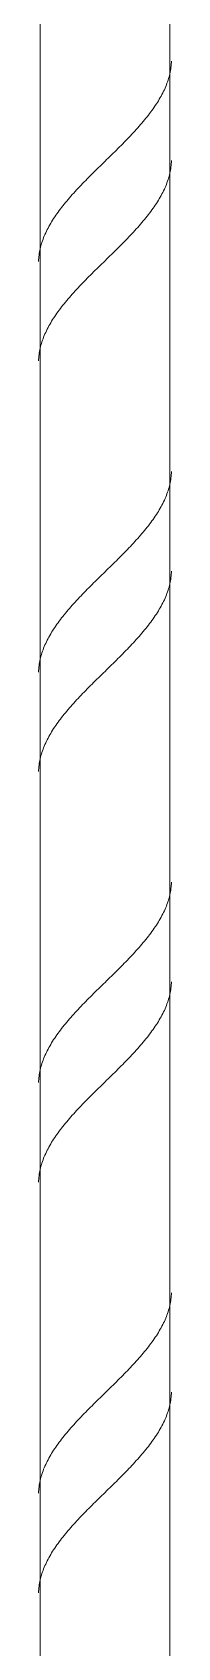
# Model space of a CAD drawing. Header units: inches. Extents: x -15746 to 650, y -81 to 12338.
# Drawn here: x -15746.42 to -15745.9, y -63.28 to -57.05 of the extents above; entities that cross this region are included whole.
import ezdxf

# ---------------------------------------------------------------- set-up
doc = ezdxf.new("R2010")
doc.units = ezdxf.units.IN
doc.header["$MEASUREMENT"] = 0
doc.layers.add('A-WALL', color=113, linetype='Continuous', lineweight=13)
doc.layers.add('A-WALL-PATT', color=111, linetype='Continuous', lineweight=18)

# ---------------------------------------------------------------- blocks, each defined once
blk = doc.blocks.new('FP_241-DETAIL - AT CMU SHELF AT RAMP')
at = {"layer": 'A-WALL', "lineweight": 18}
for p, q in [((16979.8521, -33.4189), (16979.8521, -73.4189)), ((16980.3521, -73.4189), (16980.3521, -33.4189))]:
    blk.add_line(p, q, dxfattribs=at)
at = {"layer": 'A-WALL-PATT', "lineweight": 9}
for p, q in [((16980.3507, -57.214), (16980.3521, -57.2078)), ((16980.3521, -57.2078), (16980.3534, -57.2017)), ((16980.3534, -57.2017), (16980.3546, -57.1956)), ((16980.3546, -57.1956), (16980.3556, -57.1894)), ((16980.3556, -57.1894), (16980.3564, -57.1833)), ((16980.3564, -57.1833), (16980.3571, -57.1772)), ((16980.3571, -57.1772), (16980.3577, -57.171)), ((16980.3577, -57.171), (16980.358, -57.1649)), ((16980.358, -57.1649), (16980.3583, -57.1588)), ((16980.3281, -57.2753), (16980.331, -57.2692)), ((16980.331, -57.2692), (16980.3337, -57.2631)), ((16980.3337, -57.2631), (16980.3364, -57.2569)), ((16980.3364, -57.2569), (16980.3388, -57.2508)), ((16980.3388, -57.2508), (16980.3412, -57.2447)), ((16980.3412, -57.2447), (16980.3434, -57.2385)), ((16980.3434, -57.2385), (16980.3454, -57.2324)), ((16980.3454, -57.2324), (16980.3473, -57.2263)), ((16980.3473, -57.2263), (16980.3491, -57.2201)), ((16980.3491, -57.2201), (16980.3507, -57.214)), ((16980.292, -57.3367), (16980.2961, -57.3306)), ((16980.2961, -57.3306), (16980.3002, -57.3244)), ((16980.3002, -57.3244), (16980.3041, -57.3183)), ((16980.3041, -57.3183), (16980.3079, -57.3122)), ((16980.3079, -57.3122), (16980.3116, -57.306)), ((16980.3116, -57.306), (16980.3152, -57.2999)), ((16980.3152, -57.2999), (16980.3186, -57.2938)), ((16980.3186, -57.2938), (16980.3219, -57.2876)), ((16980.3219, -57.2876), (16980.3251, -57.2815)), ((16980.3251, -57.2815), (16980.3281, -57.2753)), ((16980.2445, -57.3981), (16980.2496, -57.3919)), ((16980.2496, -57.3919), (16980.2547, -57.3858)), ((16980.2547, -57.3858), (16980.2597, -57.3797)), ((16980.2597, -57.3797), (16980.2647, -57.3735)), ((16980.2647, -57.3735), (16980.2695, -57.3674)), ((16980.2695, -57.3674), (16980.2742, -57.3612)), ((16980.2742, -57.3612), (16980.2788, -57.3551)), ((16980.2788, -57.3551), (16980.2833, -57.349)), ((16980.2833, -57.349), (16980.2877, -57.3428)), ((16980.2877, -57.3428), (16980.292, -57.3367)), ((16980.1884, -57.4594), (16980.1943, -57.4533)), ((16980.1943, -57.4533), (16980.2001, -57.4472)), ((16980.2001, -57.4472), (16980.2059, -57.441)), ((16980.2059, -57.441), (16980.2116, -57.4349)), ((16980.2116, -57.4349), (16980.2173, -57.4287)), ((16980.2173, -57.4287), (16980.2229, -57.4226)), ((16980.2229, -57.4226), (16980.2284, -57.4165)), ((16980.2284, -57.4165), (16980.2338, -57.4103)), ((16980.2338, -57.4103), (16980.2392, -57.4042)), ((16980.2392, -57.4042), (16980.2445, -57.3981)), ((16980.1272, -57.5208), (16980.1334, -57.5146)), ((16980.1334, -57.5146), (16980.1397, -57.5085)), ((16980.1397, -57.5085), (16980.1459, -57.5024)), ((16980.1459, -57.5024), (16980.1521, -57.4962)), ((16980.1521, -57.4962), (16980.1582, -57.4901)), ((16980.1582, -57.4901), (16980.1643, -57.484)), ((16980.1643, -57.484), (16980.1704, -57.4778)), ((16980.1704, -57.4778), (16980.1765, -57.4717)), ((16980.1765, -57.4717), (16980.1825, -57.4656)), ((16980.1825, -57.4656), (16980.1884, -57.4594)), ((16980.0583, -57.5883), (16980.0645, -57.5821)), ((16980.0645, -57.5821), (16980.0707, -57.576)), ((16980.0707, -57.576), (16980.077, -57.5699)), ((16980.077, -57.5699), (16980.0832, -57.5637)), ((16980.0832, -57.5637), (16980.0895, -57.5576)), ((16980.0895, -57.5576), (16980.0958, -57.5515)), ((16980.0958, -57.5515), (16980.1021, -57.5453)), ((16980.1021, -57.5453), (16980.1084, -57.5392)), ((16980.1084, -57.5392), (16980.1146, -57.5331)), ((16980.1146, -57.5331), (16980.1209, -57.5269)), ((16980.1209, -57.5269), (16980.1272, -57.5208)), ((16980.3534, -57.5856), (16980.3546, -57.5795)), ((16980.3546, -57.5795), (16980.3556, -57.5734)), ((16980.3556, -57.5734), (16980.3564, -57.5672)), ((16980.3564, -57.5672), (16980.3571, -57.5611)), ((16980.3571, -57.5611), (16980.3577, -57.555)), ((16980.3577, -57.555), (16980.358, -57.5488)), ((16980.358, -57.5488), (16980.3583, -57.5427)), ((16979.9982, -57.6496), (16980.004, -57.6435)), ((16980.004, -57.6435), (16980.0098, -57.6374)), ((16980.0098, -57.6374), (16980.0157, -57.6312)), ((16980.0157, -57.6312), (16980.0217, -57.6251)), ((16980.0217, -57.6251), (16980.0277, -57.619)), ((16980.0277, -57.619), (16980.0337, -57.6128)), ((16980.0337, -57.6128), (16980.0398, -57.6067)), ((16980.0398, -57.6067), (16980.0459, -57.6005)), ((16980.0459, -57.6005), (16980.0521, -57.5944)), ((16980.0521, -57.5944), (16980.0583, -57.5883)), ((16980.3337, -57.647), (16980.3364, -57.6409)), ((16980.3364, -57.6409), (16980.3388, -57.6347)), ((16980.3388, -57.6347), (16980.3412, -57.6286)), ((16980.3412, -57.6286), (16980.3434, -57.6224)), ((16980.3434, -57.6224), (16980.3454, -57.6163)), ((16980.3454, -57.6163), (16980.3473, -57.6102)), ((16980.3473, -57.6102), (16980.3491, -57.604)), ((16980.3491, -57.604), (16980.3507, -57.5979)), ((16980.3507, -57.5979), (16980.3521, -57.5918)), ((16980.3521, -57.5918), (16980.3534, -57.5856)), ((16979.9444, -57.711), (16979.9494, -57.7049)), ((16979.9494, -57.7049), (16979.9545, -57.6987)), ((16979.9545, -57.6987), (16979.9597, -57.6926)), ((16979.9597, -57.6926), (16979.965, -57.6865)), ((16979.965, -57.6865), (16979.9703, -57.6803)), ((16979.9703, -57.6803), (16979.9757, -57.6742)), ((16979.9757, -57.6742), (16979.9813, -57.668)), ((16979.9813, -57.668), (16979.9868, -57.6619)), ((16979.9868, -57.6619), (16979.9925, -57.6558)), ((16979.9925, -57.6558), (16979.9982, -57.6496)), ((16980.3002, -57.7084), (16980.3041, -57.7022)), ((16980.3041, -57.7022), (16980.3079, -57.6961)), ((16980.3079, -57.6961), (16980.3116, -57.6899)), ((16980.3116, -57.6899), (16980.3152, -57.6838)), ((16980.3152, -57.6838), (16980.3186, -57.6777)), ((16980.3186, -57.6777), (16980.3219, -57.6715)), ((16980.3219, -57.6715), (16980.3251, -57.6654)), ((16980.3251, -57.6654), (16980.3281, -57.6593)), ((16980.3281, -57.6593), (16980.331, -57.6531)), ((16980.331, -57.6531), (16980.3337, -57.647)), ((16979.9, -57.7724), (16979.904, -57.7662)), ((16979.904, -57.7662), (16979.908, -57.7601)), ((16979.908, -57.7601), (16979.9122, -57.7539)), ((16979.9122, -57.7539), (16979.9165, -57.7478)), ((16979.9165, -57.7478), (16979.9209, -57.7417)), ((16979.9209, -57.7417), (16979.9254, -57.7355)), ((16979.9254, -57.7355), (16979.93, -57.7294)), ((16979.93, -57.7294), (16979.9347, -57.7233)), ((16979.9347, -57.7233), (16979.9395, -57.7171)), ((16979.9395, -57.7171), (16979.9444, -57.711)), ((16980.2496, -57.7758), (16980.2547, -57.7697)), ((16980.2547, -57.7697), (16980.2597, -57.7636)), ((16980.2597, -57.7636), (16980.2647, -57.7574)), ((16980.2647, -57.7574), (16980.2695, -57.7513)), ((16980.2695, -57.7513), (16980.2742, -57.7452)), ((16980.2742, -57.7452), (16980.2788, -57.739)), ((16980.2788, -57.739), (16980.2833, -57.7329)), ((16980.2833, -57.7329), (16980.2877, -57.7268)), ((16980.2877, -57.7268), (16980.292, -57.7206)), ((16980.292, -57.7206), (16980.2961, -57.7145)), ((16980.2961, -57.7145), (16980.3002, -57.7084)), ((16979.8678, -57.8337), (16979.8704, -57.8276)), ((16979.8704, -57.8276), (16979.8732, -57.8214)), ((16979.8732, -57.8214), (16979.8761, -57.8153)), ((16979.8761, -57.8153), (16979.8791, -57.8092)), ((16979.8791, -57.8092), (16979.8823, -57.803)), ((16979.8823, -57.803), (16979.8856, -57.7969)), ((16979.8856, -57.7969), (16979.889, -57.7908)), ((16979.889, -57.7908), (16979.8925, -57.7846)), ((16979.8925, -57.7846), (16979.8962, -57.7785)), ((16979.8962, -57.7785), (16979.9, -57.7724)), ((16980.1943, -57.8372), (16980.2001, -57.8311)), ((16980.2001, -57.8311), (16980.2059, -57.8249)), ((16980.2059, -57.8249), (16980.2116, -57.8188)), ((16980.2116, -57.8188), (16980.2173, -57.8127)), ((16980.2173, -57.8127), (16980.2229, -57.8065)), ((16980.2229, -57.8065), (16980.2284, -57.8004)), ((16980.2284, -57.8004), (16980.2338, -57.7943)), ((16980.2338, -57.7943), (16980.2392, -57.7881)), ((16980.2392, -57.7881), (16980.2445, -57.782)), ((16980.2445, -57.782), (16980.2496, -57.7758)), ((16979.8496, -57.8951), (16979.8507, -57.8889)), ((16979.8507, -57.8889), (16979.852, -57.8828)), ((16979.852, -57.8828), (16979.8535, -57.8767)), ((16979.8535, -57.8767), (16979.8551, -57.8705)), ((16979.8551, -57.8705), (16979.8568, -57.8644)), ((16979.8568, -57.8644), (16979.8587, -57.8583)), ((16979.8587, -57.8583), (16979.8608, -57.8521)), ((16979.8608, -57.8521), (16979.863, -57.846)), ((16979.863, -57.846), (16979.8653, -57.8398)), ((16979.8653, -57.8398), (16979.8678, -57.8337)), ((16980.1334, -57.8986), (16980.1397, -57.8924)), ((16980.1397, -57.8924), (16980.1459, -57.8863)), ((16980.1459, -57.8863), (16980.1521, -57.8802)), ((16980.1521, -57.8802), (16980.1582, -57.874)), ((16980.1582, -57.874), (16980.1643, -57.8679)), ((16980.1643, -57.8679), (16980.1704, -57.8617)), ((16980.1704, -57.8617), (16980.1765, -57.8556)), ((16980.1765, -57.8556), (16980.1825, -57.8495)), ((16980.1825, -57.8495), (16980.1884, -57.8433)), ((16980.1884, -57.8433), (16980.1943, -57.8372)), ((16979.8459, -57.9319), (16979.8461, -57.9258)), ((16979.8461, -57.9258), (16979.8465, -57.9196)), ((16979.8465, -57.9196), (16979.847, -57.9135)), ((16979.847, -57.9135), (16979.8477, -57.9073)), ((16979.8477, -57.9073), (16979.8486, -57.9012)), ((16979.8486, -57.9012), (16979.8496, -57.8951)), ((16980.0707, -57.9599), (16980.077, -57.9538)), ((16980.077, -57.9538), (16980.0832, -57.9477)), ((16980.0832, -57.9477), (16980.0895, -57.9415)), ((16980.0895, -57.9415), (16980.0958, -57.9354)), ((16980.0958, -57.9354), (16980.1021, -57.9292)), ((16980.1021, -57.9292), (16980.1084, -57.9231)), ((16980.1084, -57.9231), (16980.1146, -57.917)), ((16980.1146, -57.917), (16980.1209, -57.9108)), ((16980.1209, -57.9108), (16980.1272, -57.9047)), ((16980.1272, -57.9047), (16980.1334, -57.8986)), ((16980.0098, -58.0213), (16980.0157, -58.0151)), ((16980.0157, -58.0151), (16980.0217, -58.009)), ((16980.0217, -58.009), (16980.0277, -58.0029)), ((16980.0277, -58.0029), (16980.0337, -57.9967)), ((16980.0337, -57.9967), (16980.0398, -57.9906)), ((16980.0398, -57.9906), (16980.0459, -57.9845)), ((16980.0459, -57.9845), (16980.0521, -57.9783)), ((16980.0521, -57.9783), (16980.0583, -57.9722)), ((16980.0583, -57.9722), (16980.0645, -57.9661)), ((16980.0645, -57.9661), (16980.0707, -57.9599)), ((16979.9545, -58.0826), (16979.9597, -58.0765)), ((16979.9597, -58.0765), (16979.965, -58.0704)), ((16979.965, -58.0704), (16979.9703, -58.0642)), ((16979.9703, -58.0642), (16979.9757, -58.0581)), ((16979.9757, -58.0581), (16979.9813, -58.052)), ((16979.9813, -58.052), (16979.9868, -58.0458)), ((16979.9868, -58.0458), (16979.9925, -58.0397)), ((16979.9925, -58.0397), (16979.9982, -58.0336)), ((16979.9982, -58.0336), (16980.004, -58.0274)), ((16980.004, -58.0274), (16980.0098, -58.0213)), ((16979.908, -58.144), (16979.9122, -58.1379)), ((16979.9122, -58.1379), (16979.9165, -58.1317)), ((16979.9165, -58.1317), (16979.9209, -58.1256)), ((16979.9209, -58.1256), (16979.9254, -58.1195)), ((16979.9254, -58.1195), (16979.93, -58.1133)), ((16979.93, -58.1133), (16979.9347, -58.1072)), ((16979.9347, -58.1072), (16979.9395, -58.1011)), ((16979.9395, -58.1011), (16979.9444, -58.0949)), ((16979.9444, -58.0949), (16979.9494, -58.0888)), ((16979.9494, -58.0888), (16979.9545, -58.0826)), ((16979.8704, -58.2115), (16979.8732, -58.2054)), ((16979.8732, -58.2054), (16979.8761, -58.1992)), ((16979.8761, -58.1992), (16979.8791, -58.1931)), ((16979.8791, -58.1931), (16979.8823, -58.187)), ((16979.8823, -58.187), (16979.8856, -58.1808)), ((16979.8856, -58.1808), (16979.889, -58.1747)), ((16979.889, -58.1747), (16979.8925, -58.1685)), ((16979.8925, -58.1685), (16979.8962, -58.1624)), ((16979.8962, -58.1624), (16979.9, -58.1563)), ((16979.9, -58.1563), (16979.904, -58.1501)), ((16979.904, -58.1501), (16979.908, -58.144)), ((16979.8507, -58.2729), (16979.852, -58.2667)), ((16979.852, -58.2667), (16979.8535, -58.2606)), ((16979.8535, -58.2606), (16979.8551, -58.2544)), ((16979.8551, -58.2544), (16979.8568, -58.2483)), ((16979.8568, -58.2483), (16979.8587, -58.2422)), ((16979.8587, -58.2422), (16979.8608, -58.236)), ((16979.8608, -58.236), (16979.863, -58.2299)), ((16979.863, -58.2299), (16979.8653, -58.2238)), ((16979.8653, -58.2238), (16979.8678, -58.2176)), ((16979.8678, -58.2176), (16979.8704, -58.2115)), ((16979.8459, -58.3158), (16979.8461, -58.3097)), ((16979.8461, -58.3097), (16979.8465, -58.3035)), ((16979.8465, -58.3035), (16979.847, -58.2974)), ((16979.847, -58.2974), (16979.8477, -58.2913)), ((16979.8477, -58.2913), (16979.8486, -58.2851)), ((16979.8486, -58.2851), (16979.8496, -58.279)), ((16979.8496, -58.279), (16979.8507, -58.2729)), ((16980.3564, -58.7672), (16980.3571, -58.7611)), ((16980.3571, -58.7611), (16980.3577, -58.755)), ((16980.3577, -58.755), (16980.358, -58.7488)), ((16980.358, -58.7488), (16980.3583, -58.7427)), ((16980.3388, -58.8347), (16980.3412, -58.8286)), ((16980.3412, -58.8286), (16980.3434, -58.8224)), ((16980.3434, -58.8224), (16980.3454, -58.8163)), ((16980.3454, -58.8163), (16980.3473, -58.8102)), ((16980.3473, -58.8102), (16980.3491, -58.804)), ((16980.3491, -58.804), (16980.3507, -58.7979)), ((16980.3507, -58.7979), (16980.3521, -58.7918)), ((16980.3521, -58.7918), (16980.3534, -58.7856)), ((16980.3534, -58.7856), (16980.3546, -58.7795)), ((16980.3546, -58.7795), (16980.3556, -58.7734)), ((16980.3556, -58.7734), (16980.3564, -58.7672)), ((16980.3079, -58.8961), (16980.3116, -58.8899)), ((16980.3116, -58.8899), (16980.3152, -58.8838)), ((16980.3152, -58.8838), (16980.3186, -58.8777)), ((16980.3186, -58.8777), (16980.3219, -58.8715)), ((16980.3219, -58.8715), (16980.3251, -58.8654)), ((16980.3251, -58.8654), (16980.3281, -58.8593)), ((16980.3281, -58.8593), (16980.331, -58.8531)), ((16980.331, -58.8531), (16980.3337, -58.847)), ((16980.3337, -58.847), (16980.3364, -58.8409)), ((16980.3364, -58.8409), (16980.3388, -58.8347)), ((16980.2647, -58.9574), (16980.2695, -58.9513)), ((16980.2695, -58.9513), (16980.2742, -58.9452)), ((16980.2742, -58.9452), (16980.2788, -58.939)), ((16980.2788, -58.939), (16980.2833, -58.9329)), ((16980.2833, -58.9329), (16980.2877, -58.9268)), ((16980.2877, -58.9268), (16980.292, -58.9206)), ((16980.292, -58.9206), (16980.2961, -58.9145)), ((16980.2961, -58.9145), (16980.3002, -58.9084)), ((16980.3002, -58.9084), (16980.3041, -58.9022)), ((16980.3041, -58.9022), (16980.3079, -58.8961)), ((16980.2116, -59.0188), (16980.2173, -59.0127)), ((16980.2173, -59.0127), (16980.2229, -59.0065)), ((16980.2229, -59.0065), (16980.2284, -59.0004)), ((16980.2284, -59.0004), (16980.2338, -58.9943)), ((16980.2338, -58.9943), (16980.2392, -58.9881)), ((16980.2392, -58.9881), (16980.2445, -58.982)), ((16980.2445, -58.982), (16980.2496, -58.9758)), ((16980.2496, -58.9758), (16980.2547, -58.9697)), ((16980.2547, -58.9697), (16980.2597, -58.9636)), ((16980.2597, -58.9636), (16980.2647, -58.9574)), ((16980.1521, -59.0802), (16980.1582, -59.074)), ((16980.1582, -59.074), (16980.1643, -59.0679)), ((16980.1643, -59.0679), (16980.1704, -59.0617)), ((16980.1704, -59.0617), (16980.1765, -59.0556)), ((16980.1765, -59.0556), (16980.1825, -59.0495)), ((16980.1825, -59.0495), (16980.1884, -59.0433)), ((16980.1884, -59.0433), (16980.1943, -59.0372)), ((16980.1943, -59.0372), (16980.2001, -59.0311)), ((16980.2001, -59.0311), (16980.2059, -59.0249)), ((16980.2059, -59.0249), (16980.2116, -59.0188)), ((16980.0895, -59.1415), (16980.0958, -59.1354)), ((16980.0958, -59.1354), (16980.1021, -59.1292)), ((16980.1021, -59.1292), (16980.1084, -59.1231)), ((16980.1084, -59.1231), (16980.1146, -59.117)), ((16980.1146, -59.117), (16980.1209, -59.1108)), ((16980.1209, -59.1108), (16980.1272, -59.1047)), ((16980.1272, -59.1047), (16980.1334, -59.0986)), ((16980.1334, -59.0986), (16980.1397, -59.0924)), ((16980.1397, -59.0924), (16980.1459, -59.0863)), ((16980.1459, -59.0863), (16980.1521, -59.0802)), ((16980.3571, -59.145), (16980.3577, -59.1389)), ((16980.3577, -59.1389), (16980.358, -59.1327)), ((16980.358, -59.1327), (16980.3583, -59.1266)), ((16980.0217, -59.209), (16980.0277, -59.2029)), ((16980.0277, -59.2029), (16980.0337, -59.1967)), ((16980.0337, -59.1967), (16980.0398, -59.1906)), ((16980.0398, -59.1906), (16980.0459, -59.1845)), ((16980.0459, -59.1845), (16980.0521, -59.1783)), ((16980.0521, -59.1783), (16980.0583, -59.1722)), ((16980.0583, -59.1722), (16980.0645, -59.1661)), ((16980.0645, -59.1661), (16980.0707, -59.1599)), ((16980.0707, -59.1599), (16980.077, -59.1538)), ((16980.077, -59.1538), (16980.0832, -59.1477)), ((16980.0832, -59.1477), (16980.0895, -59.1415)), ((16980.3434, -59.2064), (16980.3454, -59.2002)), ((16980.3454, -59.2002), (16980.3473, -59.1941)), ((16980.3473, -59.1941), (16980.3491, -59.188)), ((16980.3491, -59.188), (16980.3507, -59.1818)), ((16980.3507, -59.1818), (16980.3521, -59.1757)), ((16980.3521, -59.1757), (16980.3534, -59.1696)), ((16980.3534, -59.1696), (16980.3546, -59.1634)), ((16980.3546, -59.1634), (16980.3556, -59.1573)), ((16980.3556, -59.1573), (16980.3564, -59.1511)), ((16980.3564, -59.1511), (16980.3571, -59.145)), ((16979.965, -59.2704), (16979.9703, -59.2642)), ((16979.9703, -59.2642), (16979.9757, -59.2581)), ((16979.9757, -59.2581), (16979.9813, -59.252)), ((16979.9813, -59.252), (16979.9868, -59.2458)), ((16979.9868, -59.2458), (16979.9925, -59.2397)), ((16979.9925, -59.2397), (16979.9982, -59.2336)), ((16979.9982, -59.2336), (16980.004, -59.2274)), ((16980.004, -59.2274), (16980.0098, -59.2213)), ((16980.0098, -59.2213), (16980.0157, -59.2151)), ((16980.0157, -59.2151), (16980.0217, -59.209)), ((16980.3152, -59.2677), (16980.3186, -59.2616)), ((16980.3186, -59.2616), (16980.3219, -59.2555)), ((16980.3219, -59.2555), (16980.3251, -59.2493)), ((16980.3251, -59.2493), (16980.3281, -59.2432)), ((16980.3281, -59.2432), (16980.331, -59.237)), ((16980.331, -59.237), (16980.3337, -59.2309)), ((16980.3337, -59.2309), (16980.3364, -59.2248)), ((16980.3364, -59.2248), (16980.3388, -59.2186)), ((16980.3388, -59.2186), (16980.3412, -59.2125)), ((16980.3412, -59.2125), (16980.3434, -59.2064)), ((16979.9165, -59.3317), (16979.9209, -59.3256)), ((16979.9209, -59.3256), (16979.9254, -59.3195)), ((16979.9254, -59.3195), (16979.93, -59.3133)), ((16979.93, -59.3133), (16979.9347, -59.3072)), ((16979.9347, -59.3072), (16979.9395, -59.3011)), ((16979.9395, -59.3011), (16979.9444, -59.2949)), ((16979.9444, -59.2949), (16979.9494, -59.2888)), ((16979.9494, -59.2888), (16979.9545, -59.2826)), ((16979.9545, -59.2826), (16979.9597, -59.2765)), ((16979.9597, -59.2765), (16979.965, -59.2704)), ((16980.2742, -59.3291), (16980.2788, -59.3229)), ((16980.2788, -59.3229), (16980.2833, -59.3168)), ((16980.2833, -59.3168), (16980.2877, -59.3107)), ((16980.2877, -59.3107), (16980.292, -59.3045)), ((16980.292, -59.3045), (16980.2961, -59.2984)), ((16980.2961, -59.2984), (16980.3002, -59.2923)), ((16980.3002, -59.2923), (16980.3041, -59.2861)), ((16980.3041, -59.2861), (16980.3079, -59.28)), ((16980.3079, -59.28), (16980.3116, -59.2739)), ((16980.3116, -59.2739), (16980.3152, -59.2677)), ((16979.8791, -59.3931), (16979.8823, -59.387)), ((16979.8823, -59.387), (16979.8856, -59.3808)), ((16979.8856, -59.3808), (16979.889, -59.3747)), ((16979.889, -59.3747), (16979.8925, -59.3685)), ((16979.8925, -59.3685), (16979.8962, -59.3624)), ((16979.8962, -59.3624), (16979.9, -59.3563)), ((16979.9, -59.3563), (16979.904, -59.3501)), ((16979.904, -59.3501), (16979.908, -59.344)), ((16979.908, -59.344), (16979.9122, -59.3379)), ((16979.9122, -59.3379), (16979.9165, -59.3317)), ((16980.2229, -59.3904), (16980.2284, -59.3843)), ((16980.2284, -59.3843), (16980.2338, -59.3782)), ((16980.2338, -59.3782), (16980.2392, -59.372)), ((16980.2392, -59.372), (16980.2445, -59.3659)), ((16980.2445, -59.3659), (16980.2496, -59.3598)), ((16980.2496, -59.3598), (16980.2547, -59.3536)), ((16980.2547, -59.3536), (16980.2597, -59.3475)), ((16980.2597, -59.3475), (16980.2647, -59.3414)), ((16980.2647, -59.3414), (16980.2695, -59.3352)), ((16980.2695, -59.3352), (16980.2742, -59.3291)), ((16979.8551, -59.4544), (16979.8568, -59.4483)), ((16979.8568, -59.4483), (16979.8587, -59.4422)), ((16979.8587, -59.4422), (16979.8608, -59.436)), ((16979.8608, -59.436), (16979.863, -59.4299)), ((16979.863, -59.4299), (16979.8653, -59.4238)), ((16979.8653, -59.4238), (16979.8678, -59.4176)), ((16979.8678, -59.4176), (16979.8704, -59.4115)), ((16979.8704, -59.4115), (16979.8732, -59.4054)), ((16979.8732, -59.4054), (16979.8761, -59.3992)), ((16979.8761, -59.3992), (16979.8791, -59.3931)), ((16980.1582, -59.4579), (16980.1643, -59.4518)), ((16980.1643, -59.4518), (16980.1704, -59.4457)), ((16980.1704, -59.4457), (16980.1765, -59.4395)), ((16980.1765, -59.4395), (16980.1825, -59.4334)), ((16980.1825, -59.4334), (16980.1884, -59.4273)), ((16980.1884, -59.4273), (16980.1943, -59.4211)), ((16980.1943, -59.4211), (16980.2001, -59.415)), ((16980.2001, -59.415), (16980.2059, -59.4089)), ((16980.2059, -59.4089), (16980.2116, -59.4027)), ((16980.2116, -59.4027), (16980.2173, -59.3966)), ((16980.2173, -59.3966), (16980.2229, -59.3904)), ((16979.8459, -59.5158), (16979.8461, -59.5097)), ((16979.8461, -59.5097), (16979.8465, -59.5035)), ((16979.8465, -59.5035), (16979.847, -59.4974)), ((16979.847, -59.4974), (16979.8477, -59.4913)), ((16979.8477, -59.4913), (16979.8486, -59.4851)), ((16979.8486, -59.4851), (16979.8496, -59.479)), ((16979.8496, -59.479), (16979.8507, -59.4729)), ((16979.8507, -59.4729), (16979.852, -59.4667)), ((16979.852, -59.4667), (16979.8535, -59.4606)), ((16979.8535, -59.4606), (16979.8551, -59.4544)), ((16980.0958, -59.5193), (16980.1021, -59.5132)), ((16980.1021, -59.5132), (16980.1084, -59.507)), ((16980.1084, -59.507), (16980.1146, -59.5009)), ((16980.1146, -59.5009), (16980.1209, -59.4948)), ((16980.1209, -59.4948), (16980.1272, -59.4886)), ((16980.1272, -59.4886), (16980.1334, -59.4825)), ((16980.1334, -59.4825), (16980.1397, -59.4763)), ((16980.1397, -59.4763), (16980.1459, -59.4702)), ((16980.1459, -59.4702), (16980.1521, -59.4641)), ((16980.1521, -59.4641), (16980.1582, -59.4579)), ((16980.0337, -59.5807), (16980.0398, -59.5745)), ((16980.0398, -59.5745), (16980.0459, -59.5684)), ((16980.0459, -59.5684), (16980.0521, -59.5623)), ((16980.0521, -59.5623), (16980.0583, -59.5561)), ((16980.0583, -59.5561), (16980.0645, -59.55)), ((16980.0645, -59.55), (16980.0707, -59.5438)), ((16980.0707, -59.5438), (16980.077, -59.5377)), ((16980.077, -59.5377), (16980.0832, -59.5316)), ((16980.0832, -59.5316), (16980.0895, -59.5254)), ((16980.0895, -59.5254), (16980.0958, -59.5193)), ((16979.9757, -59.642), (16979.9813, -59.6359)), ((16979.9813, -59.6359), (16979.9868, -59.6297)), ((16979.9868, -59.6297), (16979.9925, -59.6236)), ((16979.9925, -59.6236), (16979.9982, -59.6175)), ((16979.9982, -59.6175), (16980.004, -59.6113)), ((16980.004, -59.6113), (16980.0098, -59.6052)), ((16980.0098, -59.6052), (16980.0157, -59.5991)), ((16980.0157, -59.5991), (16980.0217, -59.5929)), ((16980.0217, -59.5929), (16980.0277, -59.5868)), ((16980.0277, -59.5868), (16980.0337, -59.5807)), ((16979.9254, -59.7034), (16979.93, -59.6972)), ((16979.93, -59.6972), (16979.9347, -59.6911)), ((16979.9347, -59.6911), (16979.9395, -59.685)), ((16979.9395, -59.685), (16979.9444, -59.6788)), ((16979.9444, -59.6788), (16979.9494, -59.6727)), ((16979.9494, -59.6727), (16979.9545, -59.6666)), ((16979.9545, -59.6666), (16979.9597, -59.6604)), ((16979.9597, -59.6604), (16979.965, -59.6543)), ((16979.965, -59.6543), (16979.9703, -59.6482)), ((16979.9703, -59.6482), (16979.9757, -59.642)), ((16979.8856, -59.7647), (16979.889, -59.7586)), ((16979.889, -59.7586), (16979.8925, -59.7525)), ((16979.8925, -59.7525), (16979.8962, -59.7463)), ((16979.8962, -59.7463), (16979.9, -59.7402)), ((16979.9, -59.7402), (16979.904, -59.7341)), ((16979.904, -59.7341), (16979.908, -59.7279)), ((16979.908, -59.7279), (16979.9122, -59.7218)), ((16979.9122, -59.7218), (16979.9165, -59.7156)), ((16979.9165, -59.7156), (16979.9209, -59.7095)), ((16979.9209, -59.7095), (16979.9254, -59.7034)), ((16979.8568, -59.8322), (16979.8587, -59.8261)), ((16979.8587, -59.8261), (16979.8608, -59.82)), ((16979.8608, -59.82), (16979.863, -59.8138)), ((16979.863, -59.8138), (16979.8653, -59.8077)), ((16979.8653, -59.8077), (16979.8678, -59.8016)), ((16979.8678, -59.8016), (16979.8704, -59.7954)), ((16979.8704, -59.7954), (16979.8732, -59.7893)), ((16979.8732, -59.7893), (16979.8761, -59.7831)), ((16979.8761, -59.7831), (16979.8791, -59.777)), ((16979.8791, -59.777), (16979.8823, -59.7709)), ((16979.8823, -59.7709), (16979.8856, -59.7647)), ((16979.8461, -59.8936), (16979.8465, -59.8875)), ((16979.8465, -59.8875), (16979.847, -59.8813)), ((16979.847, -59.8813), (16979.8477, -59.8752)), ((16979.8477, -59.8752), (16979.8486, -59.869)), ((16979.8486, -59.869), (16979.8496, -59.8629)), ((16979.8496, -59.8629), (16979.8507, -59.8568)), ((16979.8507, -59.8568), (16979.852, -59.8506)), ((16979.852, -59.8506), (16979.8535, -59.8445)), ((16979.8535, -59.8445), (16979.8551, -59.8384)), ((16979.8551, -59.8384), (16979.8568, -59.8322)), ((16979.8459, -59.8997), (16979.8461, -59.8936)), ((16980.3491, -60.388), (16980.3507, -60.3818)), ((16980.3507, -60.3818), (16980.3521, -60.3757)), ((16980.3521, -60.3757), (16980.3534, -60.3696)), ((16980.3534, -60.3696), (16980.3546, -60.3634)), ((16980.3546, -60.3634), (16980.3556, -60.3573)), ((16980.3556, -60.3573), (16980.3564, -60.3511)), ((16980.3564, -60.3511), (16980.3571, -60.345)), ((16980.3571, -60.345), (16980.3577, -60.3389)), ((16980.3577, -60.3389), (16980.358, -60.3327)), ((16980.358, -60.3327), (16980.3583, -60.3266)), ((16980.3219, -60.4555), (16980.3251, -60.4493)), ((16980.3251, -60.4493), (16980.3281, -60.4432)), ((16980.3281, -60.4432), (16980.331, -60.437)), ((16980.331, -60.437), (16980.3337, -60.4309)), ((16980.3337, -60.4309), (16980.3364, -60.4248)), ((16980.3364, -60.4248), (16980.3388, -60.4186)), ((16980.3388, -60.4186), (16980.3412, -60.4125)), ((16980.3412, -60.4125), (16980.3434, -60.4064)), ((16980.3434, -60.4064), (16980.3454, -60.4002)), ((16980.3454, -60.4002), (16980.3473, -60.3941)), ((16980.3473, -60.3941), (16980.3491, -60.388)), ((16980.2833, -60.5168), (16980.2877, -60.5107)), ((16980.2877, -60.5107), (16980.292, -60.5045)), ((16980.292, -60.5045), (16980.2961, -60.4984)), ((16980.2961, -60.4984), (16980.3002, -60.4923)), ((16980.3002, -60.4923), (16980.3041, -60.4861)), ((16980.3041, -60.4861), (16980.3079, -60.48)), ((16980.3079, -60.48), (16980.3116, -60.4739)), ((16980.3116, -60.4739), (16980.3152, -60.4677)), ((16980.3152, -60.4677), (16980.3186, -60.4616)), ((16980.3186, -60.4616), (16980.3219, -60.4555)), ((16980.2338, -60.5782), (16980.2392, -60.572)), ((16980.2392, -60.572), (16980.2445, -60.5659)), ((16980.2445, -60.5659), (16980.2496, -60.5598)), ((16980.2496, -60.5598), (16980.2547, -60.5536)), ((16980.2547, -60.5536), (16980.2597, -60.5475)), ((16980.2597, -60.5475), (16980.2647, -60.5414)), ((16980.2647, -60.5414), (16980.2695, -60.5352)), ((16980.2695, -60.5352), (16980.2742, -60.5291)), ((16980.2742, -60.5291), (16980.2788, -60.5229)), ((16980.2788, -60.5229), (16980.2833, -60.5168)), ((16980.1765, -60.6395), (16980.1825, -60.6334)), ((16980.1825, -60.6334), (16980.1884, -60.6273)), ((16980.1884, -60.6273), (16980.1943, -60.6211)), ((16980.1943, -60.6211), (16980.2001, -60.615)), ((16980.2001, -60.615), (16980.2059, -60.6089)), ((16980.2059, -60.6089), (16980.2116, -60.6027)), ((16980.2116, -60.6027), (16980.2173, -60.5966)), ((16980.2173, -60.5966), (16980.2229, -60.5904)), ((16980.2229, -60.5904), (16980.2284, -60.5843)), ((16980.2284, -60.5843), (16980.2338, -60.5782)), ((16980.1146, -60.7009), (16980.1209, -60.6948)), ((16980.1209, -60.6948), (16980.1272, -60.6886)), ((16980.1272, -60.6886), (16980.1334, -60.6825)), ((16980.1334, -60.6825), (16980.1397, -60.6763)), ((16980.1397, -60.6763), (16980.1459, -60.6702)), ((16980.1459, -60.6702), (16980.1521, -60.6641)), ((16980.1521, -60.6641), (16980.1582, -60.6579)), ((16980.1582, -60.6579), (16980.1643, -60.6518)), ((16980.1643, -60.6518), (16980.1704, -60.6457)), ((16980.1704, -60.6457), (16980.1765, -60.6395)), ((16980.0521, -60.7623), (16980.0583, -60.7561)), ((16980.0583, -60.7561), (16980.0645, -60.75)), ((16980.0645, -60.75), (16980.0707, -60.7438)), ((16980.0707, -60.7438), (16980.077, -60.7377)), ((16980.077, -60.7377), (16980.0832, -60.7316)), ((16980.0832, -60.7316), (16980.0895, -60.7254)), ((16980.0895, -60.7254), (16980.0958, -60.7193)), ((16980.0958, -60.7193), (16980.1021, -60.7132)), ((16980.1021, -60.7132), (16980.1084, -60.707)), ((16980.1084, -60.707), (16980.1146, -60.7009)), ((16980.3507, -60.7657), (16980.3521, -60.7596)), ((16980.3521, -60.7596), (16980.3534, -60.7535)), ((16980.3534, -60.7535), (16980.3546, -60.7473)), ((16980.3546, -60.7473), (16980.3556, -60.7412)), ((16980.3556, -60.7412), (16980.3564, -60.7351)), ((16980.3564, -60.7351), (16980.3571, -60.7289)), ((16980.3571, -60.7289), (16980.3577, -60.7228)), ((16980.3577, -60.7228), (16980.358, -60.7167)), ((16980.358, -60.7167), (16980.3583, -60.7105)), ((16979.9925, -60.8236), (16979.9982, -60.8175)), ((16979.9982, -60.8175), (16980.004, -60.8113)), ((16980.004, -60.8113), (16980.0098, -60.8052)), ((16980.0098, -60.8052), (16980.0157, -60.7991)), ((16980.0157, -60.7991), (16980.0217, -60.7929)), ((16980.0217, -60.7929), (16980.0277, -60.7868)), ((16980.0277, -60.7868), (16980.0337, -60.7807)), ((16980.0337, -60.7807), (16980.0398, -60.7745)), ((16980.0398, -60.7745), (16980.0459, -60.7684)), ((16980.0459, -60.7684), (16980.0521, -60.7623)), ((16980.3281, -60.8271), (16980.331, -60.821)), ((16980.331, -60.821), (16980.3337, -60.8148)), ((16980.3337, -60.8148), (16980.3364, -60.8087)), ((16980.3364, -60.8087), (16980.3388, -60.8026)), ((16980.3388, -60.8026), (16980.3412, -60.7964)), ((16980.3412, -60.7964), (16980.3434, -60.7903)), ((16980.3434, -60.7903), (16980.3454, -60.7842)), ((16980.3454, -60.7842), (16980.3473, -60.778)), ((16980.3473, -60.778), (16980.3491, -60.7719)), ((16980.3491, -60.7719), (16980.3507, -60.7657)), ((16979.9347, -60.8911), (16979.9395, -60.885)), ((16979.9395, -60.885), (16979.9444, -60.8788)), ((16979.9444, -60.8788), (16979.9494, -60.8727)), ((16979.9494, -60.8727), (16979.9545, -60.8666)), ((16979.9545, -60.8666), (16979.9597, -60.8604)), ((16979.9597, -60.8604), (16979.965, -60.8543)), ((16979.965, -60.8543), (16979.9703, -60.8482)), ((16979.9703, -60.8482), (16979.9757, -60.842)), ((16979.9757, -60.842), (16979.9813, -60.8359)), ((16979.9813, -60.8359), (16979.9868, -60.8297)), ((16979.9868, -60.8297), (16979.9925, -60.8236)), ((16980.292, -60.8885), (16980.2961, -60.8823)), ((16980.2961, -60.8823), (16980.3002, -60.8762)), ((16980.3002, -60.8762), (16980.3041, -60.8701)), ((16980.3041, -60.8701), (16980.3079, -60.8639)), ((16980.3079, -60.8639), (16980.3116, -60.8578)), ((16980.3116, -60.8578), (16980.3152, -60.8516)), ((16980.3152, -60.8516), (16980.3186, -60.8455)), ((16980.3186, -60.8455), (16980.3219, -60.8394)), ((16980.3219, -60.8394), (16980.3251, -60.8332)), ((16980.3251, -60.8332), (16980.3281, -60.8271)), ((16979.8925, -60.9525), (16979.8962, -60.9463)), ((16979.8962, -60.9463), (16979.9, -60.9402)), ((16979.9, -60.9402), (16979.904, -60.9341)), ((16979.904, -60.9341), (16979.908, -60.9279)), ((16979.908, -60.9279), (16979.9122, -60.9218)), ((16979.9122, -60.9218), (16979.9165, -60.9156)), ((16979.9165, -60.9156), (16979.9209, -60.9095)), ((16979.9209, -60.9095), (16979.9254, -60.9034)), ((16979.9254, -60.9034), (16979.93, -60.8972)), ((16979.93, -60.8972), (16979.9347, -60.8911)), ((16980.2445, -60.9498), (16980.2496, -60.9437)), ((16980.2496, -60.9437), (16980.2547, -60.9375)), ((16980.2547, -60.9375), (16980.2597, -60.9314)), ((16980.2597, -60.9314), (16980.2647, -60.9253)), ((16980.2647, -60.9253), (16980.2695, -60.9191)), ((16980.2695, -60.9191), (16980.2742, -60.913)), ((16980.2742, -60.913), (16980.2788, -60.9069)), ((16980.2788, -60.9069), (16980.2833, -60.9007)), ((16980.2833, -60.9007), (16980.2877, -60.8946)), ((16980.2877, -60.8946), (16980.292, -60.8885)), ((16979.863, -61.0138), (16979.8653, -61.0077)), ((16979.8653, -61.0077), (16979.8678, -61.0016)), ((16979.8678, -61.0016), (16979.8704, -60.9954)), ((16979.8704, -60.9954), (16979.8732, -60.9893)), ((16979.8732, -60.9893), (16979.8761, -60.9831)), ((16979.8761, -60.9831), (16979.8791, -60.977)), ((16979.8791, -60.977), (16979.8823, -60.9709)), ((16979.8823, -60.9709), (16979.8856, -60.9647)), ((16979.8856, -60.9647), (16979.889, -60.9586)), ((16979.889, -60.9586), (16979.8925, -60.9525)), ((16980.1884, -61.0112), (16980.1943, -61.005)), ((16980.1943, -61.005), (16980.2001, -60.9989)), ((16980.2001, -60.9989), (16980.2059, -60.9928)), ((16980.2059, -60.9928), (16980.2116, -60.9866)), ((16980.2116, -60.9866), (16980.2173, -60.9805)), ((16980.2173, -60.9805), (16980.2229, -60.9744)), ((16980.2229, -60.9744), (16980.2284, -60.9682)), ((16980.2284, -60.9682), (16980.2338, -60.9621)), ((16980.2338, -60.9621), (16980.2392, -60.956)), ((16980.2392, -60.956), (16980.2445, -60.9498)), ((16979.8477, -61.0752), (16979.8486, -61.069)), ((16979.8486, -61.069), (16979.8496, -61.0629)), ((16979.8496, -61.0629), (16979.8507, -61.0568)), ((16979.8507, -61.0568), (16979.852, -61.0506)), ((16979.852, -61.0506), (16979.8535, -61.0445)), ((16979.8535, -61.0445), (16979.8551, -61.0384)), ((16979.8551, -61.0384), (16979.8568, -61.0322)), ((16979.8568, -61.0322), (16979.8587, -61.0261)), ((16979.8587, -61.0261), (16979.8608, -61.02)), ((16979.8608, -61.02), (16979.863, -61.0138)), ((16980.1209, -61.0787), (16980.1272, -61.0725)), ((16980.1272, -61.0725), (16980.1334, -61.0664)), ((16980.1334, -61.0664), (16980.1397, -61.0603)), ((16980.1397, -61.0603), (16980.1459, -61.0541)), ((16980.1459, -61.0541), (16980.1521, -61.048)), ((16980.1521, -61.048), (16980.1582, -61.0419)), ((16980.1582, -61.0419), (16980.1643, -61.0357)), ((16980.1643, -61.0357), (16980.1704, -61.0296)), ((16980.1704, -61.0296), (16980.1765, -61.0235)), ((16980.1765, -61.0235), (16980.1825, -61.0173)), ((16980.1825, -61.0173), (16980.1884, -61.0112)), ((16979.8459, -61.0997), (16979.8461, -61.0936)), ((16979.8461, -61.0936), (16979.8465, -61.0875)), ((16979.8465, -61.0875), (16979.847, -61.0813)), ((16979.847, -61.0813), (16979.8477, -61.0752)), ((16980.0583, -61.14), (16980.0645, -61.1339)), ((16980.0645, -61.1339), (16980.0707, -61.1278)), ((16980.0707, -61.1278), (16980.077, -61.1216)), ((16980.077, -61.1216), (16980.0832, -61.1155)), ((16980.0832, -61.1155), (16980.0895, -61.1094)), ((16980.0895, -61.1094), (16980.0958, -61.1032)), ((16980.0958, -61.1032), (16980.1021, -61.0971)), ((16980.1021, -61.0971), (16980.1084, -61.0909)), ((16980.1084, -61.0909), (16980.1146, -61.0848)), ((16980.1146, -61.0848), (16980.1209, -61.0787)), ((16979.9982, -61.2014), (16980.004, -61.1953)), ((16980.004, -61.1953), (16980.0098, -61.1891)), ((16980.0098, -61.1891), (16980.0157, -61.183)), ((16980.0157, -61.183), (16980.0217, -61.1768)), ((16980.0217, -61.1768), (16980.0277, -61.1707)), ((16980.0277, -61.1707), (16980.0337, -61.1646)), ((16980.0337, -61.1646), (16980.0398, -61.1584)), ((16980.0398, -61.1584), (16980.0459, -61.1523)), ((16980.0459, -61.1523), (16980.0521, -61.1462)), ((16980.0521, -61.1462), (16980.0583, -61.14)), ((16979.9444, -61.2628), (16979.9494, -61.2566)), ((16979.9494, -61.2566), (16979.9545, -61.2505)), ((16979.9545, -61.2505), (16979.9597, -61.2443)), ((16979.9597, -61.2443), (16979.965, -61.2382)), ((16979.965, -61.2382), (16979.9703, -61.2321)), ((16979.9703, -61.2321), (16979.9757, -61.2259)), ((16979.9757, -61.2259), (16979.9813, -61.2198)), ((16979.9813, -61.2198), (16979.9868, -61.2137)), ((16979.9868, -61.2137), (16979.9925, -61.2075)), ((16979.9925, -61.2075), (16979.9982, -61.2014)), ((16979.9, -61.3241), (16979.904, -61.318)), ((16979.904, -61.318), (16979.908, -61.3118)), ((16979.908, -61.3118), (16979.9122, -61.3057)), ((16979.9122, -61.3057), (16979.9165, -61.2996)), ((16979.9165, -61.2996), (16979.9209, -61.2934)), ((16979.9209, -61.2934), (16979.9254, -61.2873)), ((16979.9254, -61.2873), (16979.93, -61.2812)), ((16979.93, -61.2812), (16979.9347, -61.275)), ((16979.9347, -61.275), (16979.9395, -61.2689)), ((16979.9395, -61.2689), (16979.9444, -61.2628)), ((16979.8678, -61.3855), (16979.8704, -61.3793)), ((16979.8704, -61.3793), (16979.8732, -61.3732)), ((16979.8732, -61.3732), (16979.8761, -61.3671)), ((16979.8761, -61.3671), (16979.8791, -61.3609)), ((16979.8791, -61.3609), (16979.8823, -61.3548)), ((16979.8823, -61.3548), (16979.8856, -61.3487)), ((16979.8856, -61.3487), (16979.889, -61.3425)), ((16979.889, -61.3425), (16979.8925, -61.3364)), ((16979.8925, -61.3364), (16979.8962, -61.3302)), ((16979.8962, -61.3302), (16979.9, -61.3241)), ((16979.8496, -61.4468), (16979.8507, -61.4407)), ((16979.8507, -61.4407), (16979.852, -61.4346)), ((16979.852, -61.4346), (16979.8535, -61.4284)), ((16979.8535, -61.4284), (16979.8551, -61.4223)), ((16979.8551, -61.4223), (16979.8568, -61.4162)), ((16979.8568, -61.4162), (16979.8587, -61.41)), ((16979.8587, -61.41), (16979.8608, -61.4039)), ((16979.8608, -61.4039), (16979.863, -61.3977)), ((16979.863, -61.3977), (16979.8653, -61.3916)), ((16979.8653, -61.3916), (16979.8678, -61.3855)), ((16979.8459, -61.4836), (16979.8461, -61.4775)), ((16979.8461, -61.4775), (16979.8465, -61.4714)), ((16979.8465, -61.4714), (16979.847, -61.4652)), ((16979.847, -61.4652), (16979.8477, -61.4591)), ((16979.8477, -61.4591), (16979.8486, -61.453)), ((16979.8486, -61.453), (16979.8496, -61.4468)), ((16980.3546, -61.9473), (16980.3556, -61.9412)), ((16980.3556, -61.9412), (16980.3564, -61.9351)), ((16980.3564, -61.9351), (16980.3571, -61.9289)), ((16980.3571, -61.9289), (16980.3577, -61.9228)), ((16980.3577, -61.9228), (16980.358, -61.9167)), ((16980.358, -61.9167), (16980.3583, -61.9105)), ((16980.3364, -62.0087), (16980.3388, -62.0026)), ((16980.3388, -62.0026), (16980.3412, -61.9964)), ((16980.3412, -61.9964), (16980.3434, -61.9903)), ((16980.3434, -61.9903), (16980.3454, -61.9842)), ((16980.3454, -61.9842), (16980.3473, -61.978)), ((16980.3473, -61.978), (16980.3491, -61.9719)), ((16980.3491, -61.9719), (16980.3507, -61.9657)), ((16980.3507, -61.9657), (16980.3521, -61.9596)), ((16980.3521, -61.9596), (16980.3534, -61.9535)), ((16980.3534, -61.9535), (16980.3546, -61.9473)), ((16980.3041, -62.0701), (16980.3079, -62.0639)), ((16980.3079, -62.0639), (16980.3116, -62.0578)), ((16980.3116, -62.0578), (16980.3152, -62.0516)), ((16980.3152, -62.0516), (16980.3186, -62.0455)), ((16980.3186, -62.0455), (16980.3219, -62.0394)), ((16980.3219, -62.0394), (16980.3251, -62.0332)), ((16980.3251, -62.0332), (16980.3281, -62.0271)), ((16980.3281, -62.0271), (16980.331, -62.021)), ((16980.331, -62.021), (16980.3337, -62.0148)), ((16980.3337, -62.0148), (16980.3364, -62.0087)), ((16980.2547, -62.1375), (16980.2597, -62.1314)), ((16980.2597, -62.1314), (16980.2647, -62.1253)), ((16980.2647, -62.1253), (16980.2695, -62.1191)), ((16980.2695, -62.1191), (16980.2742, -62.113)), ((16980.2742, -62.113), (16980.2788, -62.1069)), ((16980.2788, -62.1069), (16980.2833, -62.1007)), ((16980.2833, -62.1007), (16980.2877, -62.0946)), ((16980.2877, -62.0946), (16980.292, -62.0885)), ((16980.292, -62.0885), (16980.2961, -62.0823)), ((16980.2961, -62.0823), (16980.3002, -62.0762)), ((16980.3002, -62.0762), (16980.3041, -62.0701)), ((16980.2001, -62.1989), (16980.2059, -62.1928)), ((16980.2059, -62.1928), (16980.2116, -62.1866)), ((16980.2116, -62.1866), (16980.2173, -62.1805)), ((16980.2173, -62.1805), (16980.2229, -62.1744)), ((16980.2229, -62.1744), (16980.2284, -62.1682)), ((16980.2284, -62.1682), (16980.2338, -62.1621)), ((16980.2338, -62.1621), (16980.2392, -62.156)), ((16980.2392, -62.156), (16980.2445, -62.1498)), ((16980.2445, -62.1498), (16980.2496, -62.1437)), ((16980.2496, -62.1437), (16980.2547, -62.1375)), ((16980.1397, -62.2603), (16980.1459, -62.2541)), ((16980.1459, -62.2541), (16980.1521, -62.248)), ((16980.1521, -62.248), (16980.1582, -62.2419)), ((16980.1582, -62.2419), (16980.1643, -62.2357)), ((16980.1643, -62.2357), (16980.1704, -62.2296)), ((16980.1704, -62.2296), (16980.1765, -62.2235)), ((16980.1765, -62.2235), (16980.1825, -62.2173)), ((16980.1825, -62.2173), (16980.1884, -62.2112)), ((16980.1884, -62.2112), (16980.1943, -62.205)), ((16980.1943, -62.205), (16980.2001, -62.1989)), ((16980.077, -62.3216), (16980.0832, -62.3155)), ((16980.0832, -62.3155), (16980.0895, -62.3094)), ((16980.0895, -62.3094), (16980.0958, -62.3032)), ((16980.0958, -62.3032), (16980.1021, -62.2971)), ((16980.1021, -62.2971), (16980.1084, -62.2909)), ((16980.1084, -62.2909), (16980.1146, -62.2848)), ((16980.1146, -62.2848), (16980.1209, -62.2787)), ((16980.1209, -62.2787), (16980.1272, -62.2725)), ((16980.1272, -62.2725), (16980.1334, -62.2664)), ((16980.1334, -62.2664), (16980.1397, -62.2603)), ((16980.3556, -62.3251), (16980.3564, -62.319)), ((16980.3564, -62.319), (16980.3571, -62.3128)), ((16980.3571, -62.3128), (16980.3577, -62.3067)), ((16980.3577, -62.3067), (16980.358, -62.3006)), ((16980.358, -62.3006), (16980.3583, -62.2944)), ((16980.0157, -62.383), (16980.0217, -62.3768)), ((16980.0217, -62.3768), (16980.0277, -62.3707)), ((16980.0277, -62.3707), (16980.0337, -62.3646)), ((16980.0337, -62.3646), (16980.0398, -62.3584)), ((16980.0398, -62.3584), (16980.0459, -62.3523)), ((16980.0459, -62.3523), (16980.0521, -62.3462)), ((16980.0521, -62.3462), (16980.0583, -62.34)), ((16980.0583, -62.34), (16980.0645, -62.3339)), ((16980.0645, -62.3339), (16980.0707, -62.3278)), ((16980.0707, -62.3278), (16980.077, -62.3216)), ((16980.3388, -62.3865), (16980.3412, -62.3803)), ((16980.3412, -62.3803), (16980.3434, -62.3742)), ((16980.3434, -62.3742), (16980.3454, -62.3681)), ((16980.3454, -62.3681), (16980.3473, -62.3619)), ((16980.3473, -62.3619), (16980.3491, -62.3558)), ((16980.3491, -62.3558), (16980.3507, -62.3497)), ((16980.3507, -62.3497), (16980.3521, -62.3435)), ((16980.3521, -62.3435), (16980.3534, -62.3374)), ((16980.3534, -62.3374), (16980.3546, -62.3313)), ((16980.3546, -62.3313), (16980.3556, -62.3251)), ((16979.9597, -62.4443), (16979.965, -62.4382)), ((16979.965, -62.4382), (16979.9703, -62.4321)), ((16979.9703, -62.4321), (16979.9757, -62.4259)), ((16979.9757, -62.4259), (16979.9813, -62.4198)), ((16979.9813, -62.4198), (16979.9868, -62.4137)), ((16979.9868, -62.4137), (16979.9925, -62.4075)), ((16979.9925, -62.4075), (16979.9982, -62.4014)), ((16979.9982, -62.4014), (16980.004, -62.3953)), ((16980.004, -62.3953), (16980.0098, -62.3891)), ((16980.0098, -62.3891), (16980.0157, -62.383)), ((16980.3079, -62.4478), (16980.3116, -62.4417)), ((16980.3116, -62.4417), (16980.3152, -62.4356)), ((16980.3152, -62.4356), (16980.3186, -62.4294)), ((16980.3186, -62.4294), (16980.3219, -62.4233)), ((16980.3219, -62.4233), (16980.3251, -62.4172)), ((16980.3251, -62.4172), (16980.3281, -62.411)), ((16980.3281, -62.411), (16980.331, -62.4049)), ((16980.331, -62.4049), (16980.3337, -62.3987)), ((16980.3337, -62.3987), (16980.3364, -62.3926)), ((16980.3364, -62.3926), (16980.3388, -62.3865)), ((16979.908, -62.5118), (16979.9122, -62.5057)), ((16979.9122, -62.5057), (16979.9165, -62.4996)), ((16979.9165, -62.4996), (16979.9209, -62.4934)), ((16979.9209, -62.4934), (16979.9254, -62.4873)), ((16979.9254, -62.4873), (16979.93, -62.4812)), ((16979.93, -62.4812), (16979.9347, -62.475)), ((16979.9347, -62.475), (16979.9395, -62.4689)), ((16979.9395, -62.4689), (16979.9444, -62.4628)), ((16979.9444, -62.4628), (16979.9494, -62.4566)), ((16979.9494, -62.4566), (16979.9545, -62.4505)), ((16979.9545, -62.4505), (16979.9597, -62.4443)), ((16980.2647, -62.5092), (16980.2695, -62.5031)), ((16980.2695, -62.5031), (16980.2742, -62.4969)), ((16980.2742, -62.4969), (16980.2788, -62.4908)), ((16980.2788, -62.4908), (16980.2833, -62.4847)), ((16980.2833, -62.4847), (16980.2877, -62.4785)), ((16980.2877, -62.4785), (16980.292, -62.4724)), ((16980.292, -62.4724), (16980.2961, -62.4662)), ((16980.2961, -62.4662), (16980.3002, -62.4601)), ((16980.3002, -62.4601), (16980.3041, -62.454)), ((16980.3041, -62.454), (16980.3079, -62.4478)), ((16979.8732, -62.5732), (16979.8761, -62.5671)), ((16979.8761, -62.5671), (16979.8791, -62.5609)), ((16979.8791, -62.5609), (16979.8823, -62.5548)), ((16979.8823, -62.5548), (16979.8856, -62.5487)), ((16979.8856, -62.5487), (16979.889, -62.5425)), ((16979.889, -62.5425), (16979.8925, -62.5364)), ((16979.8925, -62.5364), (16979.8962, -62.5302)), ((16979.8962, -62.5302), (16979.9, -62.5241)), ((16979.9, -62.5241), (16979.904, -62.518)), ((16979.904, -62.518), (16979.908, -62.5118)), ((16980.2116, -62.5706), (16980.2173, -62.5644)), ((16980.2173, -62.5644), (16980.2229, -62.5583)), ((16980.2229, -62.5583), (16980.2284, -62.5521)), ((16980.2284, -62.5521), (16980.2338, -62.546)), ((16980.2338, -62.546), (16980.2392, -62.5399)), ((16980.2392, -62.5399), (16980.2445, -62.5337)), ((16980.2445, -62.5337), (16980.2496, -62.5276)), ((16980.2496, -62.5276), (16980.2547, -62.5215)), ((16980.2547, -62.5215), (16980.2597, -62.5153)), ((16980.2597, -62.5153), (16980.2647, -62.5092)), ((16979.852, -62.6346), (16979.8535, -62.6284)), ((16979.8535, -62.6284), (16979.8551, -62.6223)), ((16979.8551, -62.6223), (16979.8568, -62.6162)), ((16979.8568, -62.6162), (16979.8587, -62.61)), ((16979.8587, -62.61), (16979.8608, -62.6039)), ((16979.8608, -62.6039), (16979.863, -62.5977)), ((16979.863, -62.5977), (16979.8653, -62.5916)), ((16979.8653, -62.5916), (16979.8678, -62.5855)), ((16979.8678, -62.5855), (16979.8704, -62.5793)), ((16979.8704, -62.5793), (16979.8732, -62.5732)), ((16980.1521, -62.6319), (16980.1582, -62.6258)), ((16980.1582, -62.6258), (16980.1643, -62.6196)), ((16980.1643, -62.6196), (16980.1704, -62.6135)), ((16980.1704, -62.6135), (16980.1765, -62.6074)), ((16980.1765, -62.6074), (16980.1825, -62.6012)), ((16980.1825, -62.6012), (16980.1884, -62.5951)), ((16980.1884, -62.5951), (16980.1943, -62.589)), ((16980.1943, -62.589), (16980.2001, -62.5828)), ((16980.2001, -62.5828), (16980.2059, -62.5767)), ((16980.2059, -62.5767), (16980.2116, -62.5706)), ((16979.8459, -62.6836), (16979.8461, -62.6775)), ((16979.8461, -62.6775), (16979.8465, -62.6714)), ((16979.8465, -62.6714), (16979.847, -62.6652)), ((16979.847, -62.6652), (16979.8477, -62.6591)), ((16979.8477, -62.6591), (16979.8486, -62.653)), ((16979.8486, -62.653), (16979.8496, -62.6468)), ((16979.8496, -62.6468), (16979.8507, -62.6407)), ((16979.8507, -62.6407), (16979.852, -62.6346)), ((16980.0895, -62.6933), (16980.0958, -62.6871)), ((16980.0958, -62.6871), (16980.1021, -62.681)), ((16980.1021, -62.681), (16980.1084, -62.6749)), ((16980.1084, -62.6749), (16980.1146, -62.6687)), ((16980.1146, -62.6687), (16980.1209, -62.6626)), ((16980.1209, -62.6626), (16980.1272, -62.6565)), ((16980.1272, -62.6565), (16980.1334, -62.6503)), ((16980.1334, -62.6503), (16980.1397, -62.6442)), ((16980.1397, -62.6442), (16980.1459, -62.6381)), ((16980.1459, -62.6381), (16980.1521, -62.6319)), ((16980.0217, -62.7608), (16980.0277, -62.7546)), ((16980.0277, -62.7546), (16980.0337, -62.7485)), ((16980.0337, -62.7485), (16980.0398, -62.7424)), ((16980.0398, -62.7424), (16980.0459, -62.7362)), ((16980.0459, -62.7362), (16980.0521, -62.7301)), ((16980.0521, -62.7301), (16980.0583, -62.724)), ((16980.0583, -62.724), (16980.0645, -62.7178)), ((16980.0645, -62.7178), (16980.0707, -62.7117)), ((16980.0707, -62.7117), (16980.077, -62.7055)), ((16980.077, -62.7055), (16980.0832, -62.6994)), ((16980.0832, -62.6994), (16980.0895, -62.6933)), ((16979.965, -62.8221), (16979.9703, -62.816)), ((16979.9703, -62.816), (16979.9757, -62.8099)), ((16979.9757, -62.8099), (16979.9813, -62.8037)), ((16979.9813, -62.8037), (16979.9868, -62.7976)), ((16979.9868, -62.7976), (16979.9925, -62.7914)), ((16979.9925, -62.7914), (16979.9982, -62.7853)), ((16979.9982, -62.7853), (16980.004, -62.7792)), ((16980.004, -62.7792), (16980.0098, -62.773)), ((16980.0098, -62.773), (16980.0157, -62.7669)), ((16980.0157, -62.7669), (16980.0217, -62.7608)), ((16979.9165, -62.8835), (16979.9209, -62.8774)), ((16979.9209, -62.8774), (16979.9254, -62.8712)), ((16979.9254, -62.8712), (16979.93, -62.8651)), ((16979.93, -62.8651), (16979.9347, -62.8589)), ((16979.9347, -62.8589), (16979.9395, -62.8528)), ((16979.9395, -62.8528), (16979.9444, -62.8467)), ((16979.9444, -62.8467), (16979.9494, -62.8405)), ((16979.9494, -62.8405), (16979.9545, -62.8344)), ((16979.9545, -62.8344), (16979.9597, -62.8283)), ((16979.9597, -62.8283), (16979.965, -62.8221)), ((16979.8791, -62.9448), (16979.8823, -62.9387)), ((16979.8823, -62.9387), (16979.8856, -62.9326)), ((16979.8856, -62.9326), (16979.889, -62.9264)), ((16979.889, -62.9264), (16979.8925, -62.9203)), ((16979.8925, -62.9203), (16979.8962, -62.9142)), ((16979.8962, -62.9142), (16979.9, -62.908)), ((16979.9, -62.908), (16979.904, -62.9019)), ((16979.904, -62.9019), (16979.908, -62.8958)), ((16979.908, -62.8958), (16979.9122, -62.8896)), ((16979.9122, -62.8896), (16979.9165, -62.8835)), ((16979.8551, -63.0062), (16979.8568, -63.0001)), ((16979.8568, -63.0001), (16979.8587, -62.9939)), ((16979.8587, -62.9939), (16979.8608, -62.9878)), ((16979.8608, -62.9878), (16979.863, -62.9817)), ((16979.863, -62.9817), (16979.8653, -62.9755)), ((16979.8653, -62.9755), (16979.8678, -62.9694)), ((16979.8678, -62.9694), (16979.8704, -62.9633)), ((16979.8704, -62.9633), (16979.8732, -62.9571)), ((16979.8732, -62.9571), (16979.8761, -62.951)), ((16979.8761, -62.951), (16979.8791, -62.9448)), ((16979.8459, -63.0676), (16979.8461, -63.0614)), ((16979.8461, -63.0614), (16979.8465, -63.0553)), ((16979.8465, -63.0553), (16979.847, -63.0492)), ((16979.847, -63.0492), (16979.8477, -63.043)), ((16979.8477, -63.043), (16979.8486, -63.0369)), ((16979.8486, -63.0369), (16979.8496, -63.0307)), ((16979.8496, -63.0307), (16979.8507, -63.0246)), ((16979.8507, -63.0246), (16979.852, -63.0185)), ((16979.852, -63.0185), (16979.8535, -63.0123)), ((16979.8535, -63.0123), (16979.8551, -63.0062))]:
    blk.add_line(p, q, dxfattribs=at)
blk = doc.blocks.new('Dowel3 - Dowel-1882403-DETAIL - AT CMU SHELF AT RAMP')
at = {"layer": 'A-WALL', "lineweight": 18}
blk.add_blockref('FP_241-DETAIL - AT CMU SHELF AT RAMP', (-16363.1316, 0), dxfattribs=at)

msp = doc.modelspace()

# ---------------------------------------------------------------- block references
at = {"layer": 'A-WALL', "lineweight": 18}
msp.add_blockref('Dowel3 - Dowel-1882403-DETAIL - AT CMU SHELF AT RAMP', (-16363.13158, 0), dxfattribs=at)

doc.saveas('drawing.dxf')
